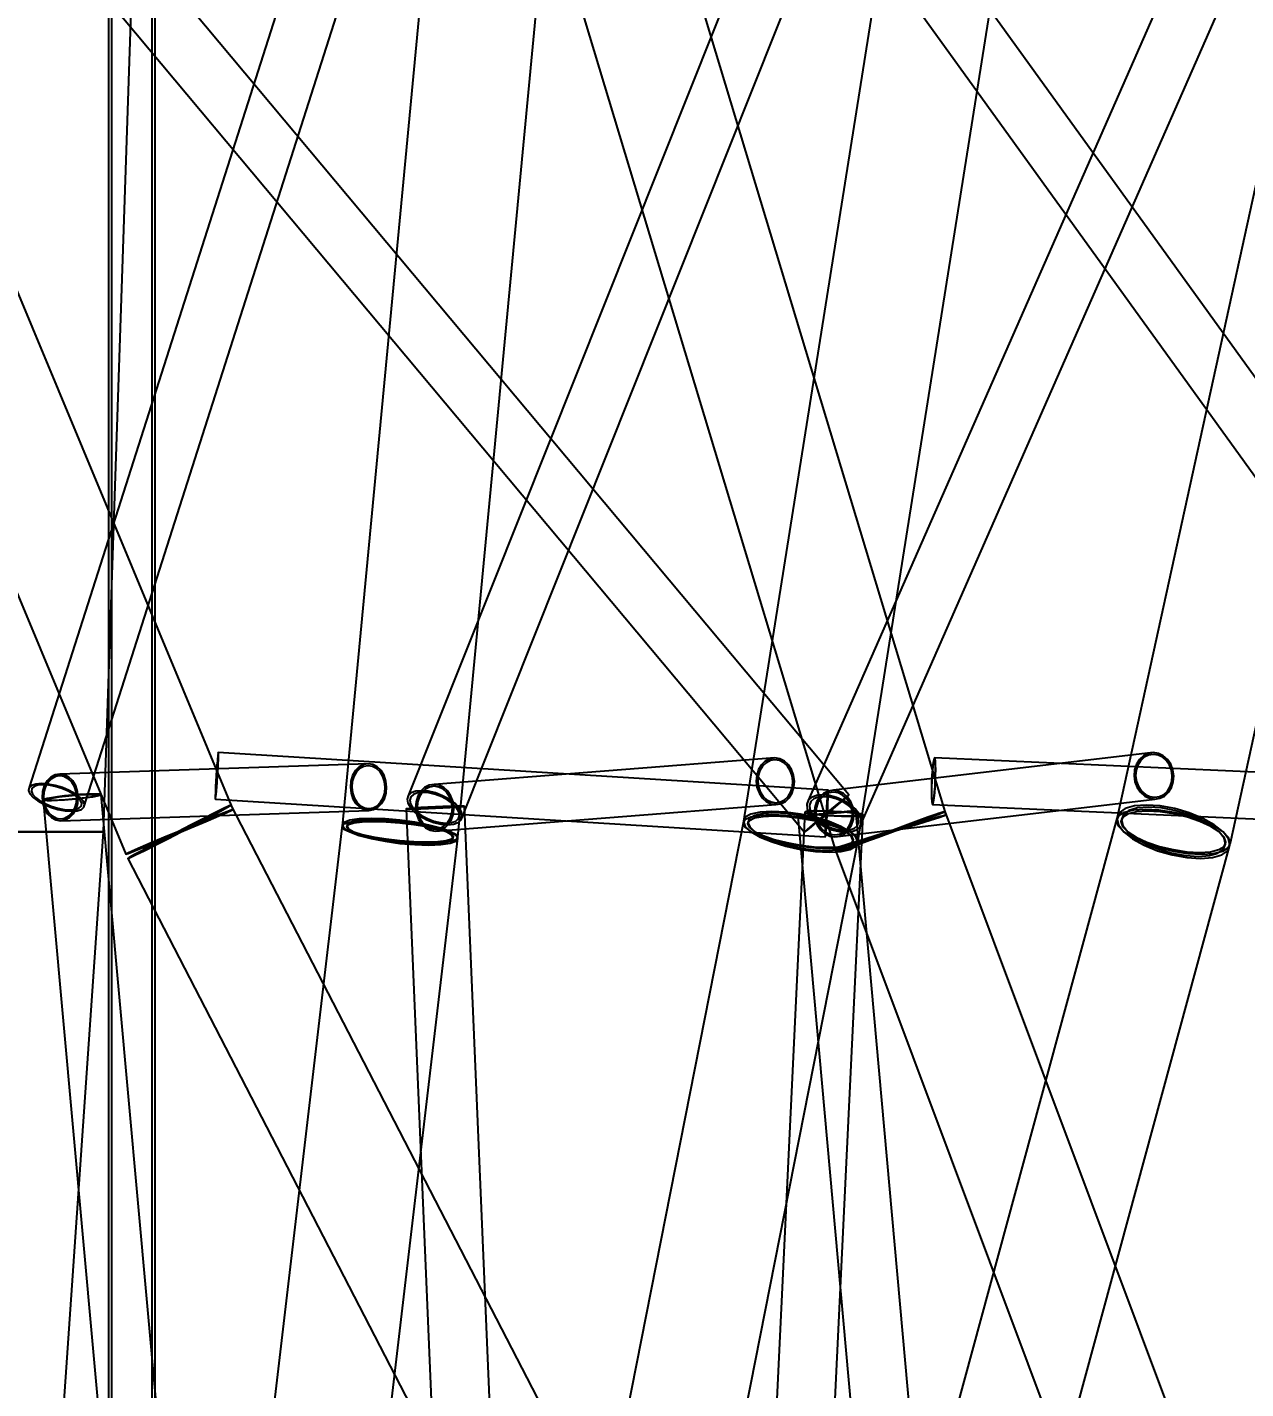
# Model space of a CAD drawing. Header units: millimetres. Extents: x -123812 to 252100, y -3000 to 639000.
# Drawn here: x 4456 to 15087, y 32640 to 44520 of the extents above; entities that cross this region are included whole.
import ezdxf

# ---------------------------------------------------------------- set-up
doc = ezdxf.new("R2010")
doc.units = ezdxf.units.MM
doc.layers.add('D-STR-DIM', color=7, linetype='Continuous', lineweight=13)
doc.layers.add('D-STR-STRC', color=7, linetype='Continuous', lineweight=25)
doc.styles.add('OpenSansCondensed-Light', font='OpenSansCondensed-Light.ttf')
doc.styles.add('TOWER_UNICODE', font='Arial Unicode.ttf')
doc.dimstyles.new('EZDXF', dxfattribs={"dimtxt": 0.25, "dimasz": 0.175, "dimexe": 0.375, "dimexo": 0.125, "dimgap": 0.1, "dimtad": 1, "dimlfac": 100, "dimzin": 12, "dimdsep": 46, "dimtxsty": 'OpenSansCondensed-Light', "dimblk": 'ARCHTICK', "dimcen": 2.5, "dimazin": 3, "dimtfac": 0.5, "dimtmove": 2, "dimatfit": 3})

# ---------------------------------------------------------------- blocks, each defined once
blk = doc.blocks.new('_ARCHTICK')
at = {"color": 0, "linetype": 'BYBLOCK', "const_width": 0.15}
blk.add_lwpolyline([(-0.5, -0.5), (0.5, 0.5)], dxfattribs=at)

msp = doc.modelspace()

# ---------------------------------------------------------------- linework, layer by layer
at = {"layer": 'D-STR-STRC'}
for points in [[(68.5, 49904.6), (5316.2, 37304.6), (5336.1, 37311.3), (5386.6, 37330.8), (5464.2, 37361.8), (5563.7, 37402.3), (5678.2, 37449.4), (5800.1, 37500), (5920.8, 37550.6), (6032.4, 37597.7), (6127.1, 37638.2), (6198.4, 37669.2), (6241.6, 37688.7), (6253.6, 37695.4), (1006, 50295.4)], [(917.8, 49824.6), (11235.9, 37495.8), (11244.4, 37501.4), (11265.6, 37517.7), (11298.1, 37543.6), (11339.6, 37577.4), (11387.3, 37616.7), (11437.9, 37658.9), (11488, 37701.1), (11534.3, 37740.4), (11573.4, 37774.2), (11602.8, 37800.1), (11620.5, 37816.4), (11625.2, 37822), (1307.1, 50150.7)], [(8397.3, 50146.7), (7202.2, 37546.7), (7219.4, 37523.9), (7269.9, 37499.5), (7350.3, 37475.1), (7455.1, 37452.4), (7577.1, 37432.9), (7708, 37418), (7838.9, 37408.7), (7960.9, 37405.7), (8065.6, 37409), (8146, 37418.6), (8196.5, 37433.7), (8213.8, 37453.3), (9408.8, 50053.3)], [(7697.6, 49953.2), (11501.8, 37353.2), (11518.3, 37357), (11566.9, 37370.5), (11644.2, 37392.9), (11744.9, 37422.6), (11862.2, 37457.5), (11988.1, 37495.3), (12114, 37533.5), (12231.3, 37569.4), (12332, 37600.5), (12409.3, 37624.8), (12457.8, 37640.6), (12474.4, 37646.8), (8670.2, 50246.8)], [(12702.9, 50174.8), (10700.7, 37574.8), (10717.8, 37539.6), (10768, 37501.6), (10847.8, 37463.5), (10951.8, 37428), (11072.9, 37397.3), (11202.8, 37373.6), (11332.8, 37358.5), (11453.9, 37353.1), (11557.9, 37357.7), (11637.6, 37372), (11687.8, 37395), (11704.9, 37425.2), (13707.1, 50025.2)], [(16717.8, 50197.7), (13958.5, 37597.7), (13974.8, 37550.6), (14023.8, 37500), (14102.3, 37449.4), (14204.9, 37402.3), (14324.7, 37361.8), (14453.3, 37330.8), (14582.2, 37311.3), (14702.5, 37304.6), (14805.9, 37311.3), (14885.5, 37330.8), (14935.9, 37361.8), (14953.5, 37402.3), (17712.8, 50002.3)], [(12659.2, 50046.1), (7780.3, 37814.9), (7770.2, 37784.1), (7776.4, 37748.2), (7798.6, 37709.7), (7835.2, 37671.1), (7883.7, 37635.3), (7940.9, 37604.4), (8002.8, 37580.8), (8065.3, 37565.9), (8124, 37560.8), (8174.9, 37565.9), (8214.7, 37580.8), (8240.5, 37604.4), (13119.4, 49835.7)], [(8534.5, 49792.1), (17360.8, 37560.8), (17371.8, 37565.9), (17396.1, 37580.8), (17431.9, 37604.4), (17476.9, 37635.3), (17528, 37671.1), (17581.7, 37709.7), (17634.4, 37748.2), (17682.4, 37784.1), (17722.5, 37814.9), (17751.9, 37838.5), (17768.7, 37853.4), (17771.7, 37858.5), (8945.4, 50089.7)], [(16688.4, 50103), (11270.2, 37774.2), (11257, 37740.4), (11260, 37701.1), (11279.1, 37658.9), (11312.9, 37616.7), (11359.2, 37577.4), (11414.7, 37543.6), (11475.8, 37517.7), (11538.1, 37501.4), (11597.5, 37495.8), (11650, 37501.4), (11691.9, 37517.7), (11720.5, 37543.6), (17138.7, 49872.4)], [(8333.1, 49975), (4473.3, 37885.4), (4468.1, 37860.4), (4479.4, 37831.3), (4506.6, 37800), (4547.7, 37768.7), (4600, 37739.6), (4659.9, 37714.6), (4723.3, 37695.4), (4786, 37683.3), (4843.5, 37679.2), (4892.1, 37683.3), (4928.3, 37695.4), (4949.8, 37714.6), (8809.6, 49804.1)], [(5166.2, 50000), (5166.2, 25000), (5173.1, 24987.3), (5193.4, 24975.5), (5225.7, 24965.4), (5267.8, 24957.6), (5316.8, 24952.8), (5369.4, 24951.1), (5421.9, 24952.8), (5471, 24957.6), (5513, 24965.4), (5545.3, 24975.5), (5565.6, 24987.3), (5572.6, 25000), (5572.6, 50000)], [(17575.3, 37912.7), (12371.9, 38143.9), (12367.3, 38137), (12362.4, 38116.7), (12357.5, 38084.4), (12353, 38042.4), (12349.2, 37993.4), (12346.3, 37940.9), (12344.6, 37888.4), (12344.1, 37839.4), (12344.9, 37797.4), (12346.9, 37765.1), (12350, 37744.8), (12354, 37737.9), (17557.4, 37506.7)], [(6223.7, 25432.9), (5100.8, 37822.8), (5092.2, 37826.9), (5066.9, 37829.1), (5026.7, 37829.4), (4974.3, 37827.6), (4913.3, 37824), (4847.8, 37818.7), (4782.3, 37812.2), (4721.3, 37804.8), (4668.9, 37797.1), (4628.7, 37789.6), (4603.5, 37782.8), (4594.8, 37777.2), (5717.7, 25387.3)], [(12695.4, 25233.3), (6236, 37733.3), (6216.7, 37725.3), (6168, 37702), (6093.2, 37665), (5997.3, 37616.6), (5887, 37560.4), (5769.8, 37500), (5653.6, 37439.6), (5546.3, 37383.4), (5455.3, 37335), (5386.7, 37298), (5345.3, 37274.7), (5333.9, 37266.7), (11793.3, 24766.7)], [(8788.2, 25481.7), (8270.2, 37720.5), (8261.5, 37722), (8236.2, 37722.6), (8195.8, 37722.4), (8143.3, 37721.3), (8082.1, 37719.4), (8016.4, 37716.8), (7950.7, 37713.8), (7889.5, 37710.5), (7837, 37707.2), (7796.6, 37704), (7771.3, 37701.2), (7762.6, 37699), (8280.6, 25460.3)], [(9237.6, 24910.9), (11702.1, 37410.9), (11684.9, 37453.9), (11634.9, 37500), (11555.4, 37546.1), (11451.9, 37589.1), (11331.4, 37626.1), (11202.1, 37654.4), (11072.9, 37672.2), (10952.6, 37678.3), (10849.3, 37672.2), (10770.1, 37654.4), (10720.4, 37626.1), (10703.6, 37589.1), (8239.1, 25089.1)], [(11552.4, 24883.4), (14948.9, 37383.4), (14934.8, 37439.6), (14888.2, 37500), (14812.1, 37560.4), (14711.7, 37616.6), (14593.9, 37665), (14466.7, 37702), (14338.8, 37725.3), (14218.8, 37733.3), (14115.1, 37725.3), (14034.5, 37702), (13982.7, 37665), (13963.1, 37616.6), (10566.7, 25116.6)], [(11167.7, 25512), (11748.8, 37646.8), (11740.1, 37652.2), (11714.8, 37658.1), (11674.5, 37664), (11621.9, 37669.6), (11560.7, 37674.4), (11495.1, 37678.2), (11429.4, 37680.7), (11368.2, 37681.7), (11315.7, 37681.1), (11275.3, 37679), (11250, 37675.6), (11241.3, 37671), (10660.2, 25536.2)], [(12775.7, 25546.9), (11683.5, 37681.7), (11674.9, 37681.1), (11649.6, 37679), (11609.4, 37675.6), (11557, 37671), (11496, 37665.6), (11430.5, 37659.7), (11365.1, 37653.8), (11304.1, 37648.2), (11251.7, 37643.4), (11211.5, 37639.6), (11186.2, 37637.1), (11177.6, 37636.1), (12269.7, 25501.3)], [(17146.2, 25178.3), (12463.6, 37678.3), (12443.4, 37672.2), (12392.2, 37654.4), (12313.4, 37626.1), (12212.5, 37589.1), (12096.3, 37546.1), (11972.7, 37500), (11850.1, 37453.9), (11737, 37410.9), (11641, 37373.9), (11568.6, 37345.6), (11524.8, 37327.8), (11512.6, 37321.7), (16195.3, 24821.7)], [(6741.6, 24943), (8212.6, 37443), (8195.4, 37471), (8145, 37501.1), (8064.8, 37531.1), (7960.3, 37558.9), (7838.6, 37582.8), (7708, 37601), (7577.4, 37612.3), (7455.6, 37616), (7351.1, 37611.8), (7270.9, 37599.9), (7220.5, 37581.2), (7203.3, 37557), (5732.3, 25057)]]:
    msp.add_lwpolyline(points, dxfattribs=at)
for points in [[(3196, 37500), (5121, 37500), (5541.6, 50000), (3741.6, 50000)], [(5191.6, 25000), (5547.2, 25000), (5547.2, 50000), (5191.6, 50000)], [(5191.6, 25000), (5547.2, 25000), (5547.2, 50000), (5191.6, 50000)], [(6096.5, 37812.1), (6096.7, 37791.8), (6097.7, 37784.9), (11418, 37456.1), (11419.9, 37463), (11422.6, 37483.3), (11425.8, 37515.5), (11429.3, 37557.5), (11432.9, 37606.4), (11436.3, 37658.9), (11439.3, 37711.4), (11441.8, 37760.3), (11443.5, 37802.3), (11444.3, 37834.5), (11444.1, 37854.8), (11443.1, 37861.7), (6122.8, 38190.5), (6120.9, 38183.6), (6118.2, 38163.3), (6115.1, 38131.1), (6111.6, 38089.1), (6108, 38040.2), (6104.5, 37987.7), (6101.5, 37935.2), (6099, 37886.3), (6097.3, 37844.3)], [(6104.5, 37987.7), (6101.5, 37935.2), (6099, 37886.3), (6097.3, 37844.3), (6096.5, 37812.1), (6096.7, 37791.8), (6097.7, 37784.9), (6099.6, 37791.8), (6102.3, 37812.1), (6105.5, 37844.3), (6109, 37886.3), (6112.6, 37935.2), (6116, 37987.7), (6119, 38040.2), (6121.5, 38089.1), (6123.2, 38131.1), (6124, 38163.3), (6123.8, 38183.6), (6122.8, 38190.5), (6120.9, 38183.6), (6118.2, 38163.3), (6115.1, 38131.1), (6111.6, 38089.1), (6108, 38040.2)], [(6105, 37987.7), (6102.2, 37939.3), (6099.9, 37894.3), (6098.4, 37855.6), (6097.6, 37825.9), (6097.7, 37807.2), (6098.7, 37800.8), (6100.5, 37807.2), (6102.9, 37825.9), (6105.8, 37855.6), (6109.1, 37894.3), (6112.4, 37939.3), (6115.5, 37987.7), (6118.4, 38036.1), (6120.6, 38081.1), (6122.2, 38119.8), (6122.9, 38149.5), (6122.8, 38168.2), (6121.8, 38174.5), (6120, 38168.2), (6117.6, 38149.5), (6114.7, 38119.8), (6111.4, 38081.1), (6108.1, 38036.1)], [(7843.7, 37709.7), (7850.7, 37657.1), (7868.7, 37608.2), (7896.3, 37566.1), (7931.7, 37533.9), (7972.5, 37513.6), (8015.9, 37506.7), (10987.6, 37737.9), (11030.7, 37744.8), (11070.4, 37765.1), (11104.2, 37797.4), (11129.7, 37839.4), (11145.2, 37888.4), (11149.5, 37940.9), (11142.5, 37993.4), (11124.6, 38042.4), (11097, 38084.4), (11061.6, 38116.7), (11020.8, 38137), (10977.4, 38143.9), (8005.7, 37912.7), (7962.6, 37905.8), (7922.8, 37885.5), (7889, 37853.2), (7863.5, 37811.2), (7848.1, 37762.2)], [(10815.4, 37940.9), (10822.4, 37888.4), (10840.3, 37839.4), (10868, 37797.4), (10903.4, 37765.1), (10944.2, 37744.8), (10987.6, 37737.9), (11030.7, 37744.8), (11070.4, 37765.1), (11104.2, 37797.4), (11129.7, 37839.4), (11145.2, 37888.4), (11149.5, 37940.9), (11142.5, 37993.4), (11124.6, 38042.4), (11097, 38084.4), (11061.6, 38116.7), (11020.8, 38137), (10977.4, 38143.9), (10934.3, 38137), (10894.5, 38116.7), (10860.7, 38084.4), (10835.2, 38042.4), (10819.8, 37993.4)], [(11322.3, 37658.9), (11329.9, 37606.4), (11348.7, 37557.5), (11377.6, 37515.5), (11414.5, 37483.3), (11456.9, 37463), (11501.9, 37456.1), (14292.2, 37784.9), (14336.8, 37791.8), (14377.9, 37812.1), (14412.7, 37844.3), (14438.8, 37886.3), (14454.5, 37935.2), (14458.7, 37987.7), (14451.1, 38040.2), (14432.2, 38089.1), (14403.4, 38131.1), (14366.5, 38163.3), (14324.1, 38183.6), (14279.1, 38190.5), (11488.7, 37861.7), (11444.2, 37854.8), (11403.1, 37834.5), (11368.3, 37802.3), (11342.2, 37760.3), (11326.5, 37711.4)], [(12346.3, 37940.9), (12344.6, 37888.4), (12344.1, 37839.4), (12344.9, 37797.4), (12346.9, 37765.1), (12350, 37744.8), (12354, 37737.9), (12358.6, 37744.8), (12363.5, 37765.1), (12368.4, 37797.4), (12372.9, 37839.4), (12376.7, 37888.4), (12379.6, 37940.9), (12381.3, 37993.4), (12381.8, 38042.4), (12381, 38084.4), (12379, 38116.7), (12375.9, 38137), (12371.9, 38143.9), (12367.3, 38137), (12362.4, 38116.7), (12357.5, 38084.4), (12353, 38042.4), (12349.2, 37993.4)], [(14112.6, 37987.7), (14120.2, 37935.2), (14139.1, 37886.3), (14167.9, 37844.3), (14204.8, 37812.1), (14247.2, 37791.8), (14292.2, 37784.9), (14336.8, 37791.8), (14377.9, 37812.1), (14412.7, 37844.3), (14438.8, 37886.3), (14454.5, 37935.2), (14458.7, 37987.7), (14451.1, 38040.2), (14432.2, 38089.1), (14403.4, 38131.1), (14366.5, 38163.3), (14324.1, 38183.6), (14279.1, 38190.5), (14234.5, 38183.6), (14193.5, 38163.3), (14158.7, 38131.1), (14132.5, 38089.1), (14116.8, 38040.2)], [(14126.2, 37987.7), (14133.2, 37939.3), (14150.6, 37894.3), (14177.2, 37855.6), (14211.2, 37825.9), (14250.2, 37807.2), (14291.7, 37800.8), (14332.8, 37807.2), (14370.6, 37825.9), (14402.7, 37855.6), (14426.7, 37894.3), (14441.2, 37939.3), (14445.1, 37987.7), (14438.1, 38036.1), (14420.7, 38081.1), (14394.1, 38119.8), (14360.1, 38149.5), (14321.1, 38168.2), (14279.6, 38174.5), (14238.6, 38168.2), (14200.7, 38149.5), (14168.7, 38119.8), (14144.6, 38081.1), (14130.1, 38036.1)], [(4584.9, 37800), (4591, 37747.4), (4607.5, 37698.4), (4633.2, 37656.3), (4666.3, 37624.1), (4704.8, 37603.8), (4745.8, 37596.8), (7435.8, 37686.4), (7476.7, 37693.3), (7514.5, 37713.6), (7546.9, 37745.9), (7571.5, 37788), (7586.6, 37837), (7591.3, 37889.5), (7585.3, 37942.1), (7568.8, 37991.1), (7543.1, 38033.2), (7509.9, 38065.5), (7471.5, 38085.8), (7430.5, 38092.7), (4740.5, 38003.2), (4699.6, 37996.2), (4661.7, 37975.9), (4629.4, 37943.7), (4604.8, 37901.6), (4589.6, 37852.6)], [(7274.9, 37889.5), (7281, 37837), (7297.5, 37788), (7323.2, 37745.9), (7356.3, 37713.6), (7394.8, 37693.3), (7435.8, 37686.4), (7476.7, 37693.3), (7514.5, 37713.6), (7546.9, 37745.9), (7571.5, 37788), (7586.6, 37837), (7591.3, 37889.5), (7585.3, 37942.1), (7568.8, 37991.1), (7543.1, 38033.2), (7509.9, 38065.5), (7471.5, 38085.8), (7430.5, 38092.7), (7389.6, 38085.8), (7351.7, 38065.5), (7319.4, 38033.2), (7294.8, 37991.1), (7279.6, 37942.1)], [(7287.4, 37889.5), (7293, 37841.1), (7308.1, 37796), (7331.8, 37757.2), (7362.4, 37727.5), (7397.8, 37708.8), (7435.6, 37702.4), (7473.2, 37708.8), (7508.1, 37727.5), (7537.9, 37757.2), (7560.6, 37796), (7574.6, 37841.1), (7578.9, 37889.5), (7573.3, 37938), (7558.1, 37983.1), (7534.5, 38021.9), (7503.9, 38051.6), (7468.5, 38070.3), (7430.7, 38076.7), (7393, 38070.3), (7358.1, 38051.6), (7328.3, 38021.9), (7305.7, 37983.1), (7291.7, 37938)], [(10828.6, 37940.9), (10835, 37892.5), (10851.5, 37847.4), (10877, 37808.7), (10909.6, 37778.9), (10947.2, 37760.3), (10987.2, 37753.9), (11026.9, 37760.3), (11063.5, 37778.9), (11094.6, 37808.7), (11118.1, 37847.4), (11132.4, 37892.5), (11136.4, 37940.9), (11129.9, 37989.3), (11113.4, 38034.4), (11088, 38073.1), (11055.3, 38102.9), (11017.8, 38121.5), (10977.8, 38127.9), (10938.1, 38121.5), (10901.4, 38102.9), (10870.3, 38073.1), (10846.8, 38034.4), (10832.6, 37989.3)], [(12347.6, 37940.9), (12346, 37892.5), (12345.6, 37847.4), (12346.3, 37808.7), (12348.1, 37778.9), (12351, 37760.3), (12354.7, 37753.9), (12358.9, 37760.3), (12363.5, 37778.9), (12367.9, 37808.7), (12372.1, 37847.4), (12375.6, 37892.5), (12378.3, 37940.9), (12379.9, 37989.3), (12380.3, 38034.4), (12379.6, 38073.1), (12377.8, 38102.9), (12374.9, 38121.5), (12371.2, 38127.9), (12367, 38121.5), (12362.4, 38102.9), (12358, 38073.1), (12353.8, 38034.4), (12350.3, 37989.3)], [(4506.6, 37800), (4547.7, 37768.7), (4600, 37739.6), (4659.9, 37714.6), (4723.3, 37695.4), (4786, 37683.3), (4843.5, 37679.2), (4892.1, 37683.3), (4928.3, 37695.4), (4949.8, 37714.6), (4955.1, 37739.6), (4943.7, 37768.7), (4916.5, 37800), (4875.4, 37831.3), (4823.1, 37860.4), (4763.2, 37885.4), (4699.8, 37904.6), (4637.2, 37916.7), (4579.6, 37920.8), (4531.1, 37916.7), (4494.8, 37904.6), (4473.3, 37885.4), (4468.1, 37860.4), (4479.4, 37831.3)], [(4526.7, 37800), (4563.8, 37771.8), (4611, 37745.5), (4665, 37723), (4722.2, 37705.7), (4778.6, 37694.8), (4830.5, 37691.1), (4874.3, 37694.8), (4907, 37705.7), (4926.4, 37723), (4931.1, 37745.5), (4920.9, 37771.8), (4896.4, 37800), (4859.3, 37828.2), (4812.1, 37854.5), (4758.1, 37877), (4700.9, 37894.3), (4644.5, 37905.2), (4592.6, 37908.9), (4548.8, 37905.2), (4516.1, 37894.3), (4496.8, 37877), (4492, 37854.5), (4502.3, 37828.2)], [(4584.9, 37800), (4591, 37747.4), (4607.5, 37698.4), (4633.2, 37656.3), (4666.3, 37624.1), (4704.8, 37603.8), (4745.8, 37596.8), (4786.7, 37603.8), (4824.5, 37624.1), (4856.9, 37656.3), (4881.5, 37698.4), (4896.6, 37747.4), (4901.3, 37800), (4895.3, 37852.6), (4878.8, 37901.6), (4853.1, 37943.7), (4819.9, 37975.9), (4781.5, 37996.2), (4740.5, 38003.2), (4699.6, 37996.2), (4661.7, 37975.9), (4629.4, 37943.7), (4604.8, 37901.6), (4589.6, 37852.6)], [(4597.4, 37800), (4603, 37751.6), (4618.1, 37706.4), (4641.8, 37667.7), (4672.4, 37637.9), (4707.8, 37619.2), (4745.6, 37612.8), (4783.2, 37619.2), (4818.1, 37637.9), (4847.9, 37667.7), (4870.6, 37706.4), (4884.6, 37751.6), (4888.9, 37800), (4883.3, 37848.4), (4868.1, 37893.6), (4844.5, 37932.3), (4813.9, 37962.1), (4778.5, 37980.8), (4740.7, 37987.2), (4703, 37980.8), (4668.1, 37962.1), (4638.3, 37932.3), (4615.7, 37893.6), (4601.7, 37848.4)], [(7843.7, 37709.7), (7850.7, 37657.1), (7868.7, 37608.2), (7896.3, 37566.1), (7931.7, 37533.9), (7972.5, 37513.6), (8015.9, 37506.7), (8059, 37513.6), (8098.8, 37533.9), (8132.5, 37566.1), (8158, 37608.2), (8173.5, 37657.1), (8177.9, 37709.7), (8170.8, 37762.2), (8152.9, 37811.2), (8125.3, 37853.2), (8089.9, 37885.5), (8049.1, 37905.8), (8005.7, 37912.7), (7962.6, 37905.8), (7922.8, 37885.5), (7889, 37853.2), (7863.5, 37811.2), (7848.1, 37762.2)], [(4847.8, 37781.3), (4782.3, 37776), (4721.3, 37772.4), (4668.9, 37770.6), (4628.7, 37770.9), (4603.5, 37773.1), (4594.8, 37777.2), (4603.5, 37782.8), (4628.7, 37789.6), (4668.9, 37797.1), (4721.3, 37804.8), (4782.3, 37812.2), (4847.8, 37818.7), (4913.3, 37824), (4974.3, 37827.6), (5026.7, 37829.4), (5066.9, 37829.1), (5092.2, 37826.9), (5100.8, 37822.8), (5092.2, 37817.2), (5066.9, 37810.4), (5026.7, 37802.9), (4974.3, 37795.2), (4913.3, 37787.8)], [(4847.8, 37783.1), (4788.8, 37778.4), (4733.8, 37775.1), (4686.5, 37773.5), (4650.3, 37773.8), (4627.5, 37775.8), (4619.7, 37779.4), (4627.5, 37784.5), (4650.3, 37790.6), (4686.5, 37797.4), (4733.8, 37804.4), (4788.8, 37811), (4847.8, 37816.9), (4906.8, 37821.6), (4961.9, 37824.9), (5009.1, 37826.5), (5045.3, 37826.2), (5068.1, 37824.2), (5075.9, 37820.6), (5068.1, 37815.5), (5045.3, 37809.4), (5009.1, 37802.6), (4961.9, 37795.6), (4906.8, 37789)], [(7798.6, 37709.7), (7835.2, 37671.1), (7883.7, 37635.3), (7940.9, 37604.4), (8002.8, 37580.8), (8065.3, 37565.9), (8124, 37560.8), (8174.9, 37565.9), (8214.7, 37580.8), (8240.5, 37604.4), (8250.7, 37635.3), (8244.4, 37671.1), (8222.3, 37709.7), (8185.6, 37748.2), (8137.1, 37784.1), (8079.9, 37814.9), (8018, 37838.5), (7955.5, 37853.4), (7896.8, 37858.5), (7845.9, 37853.4), (7806.1, 37838.5), (7780.3, 37814.9), (7770.2, 37784.1), (7776.4, 37748.2)], [(7819.4, 37709.7), (7852.4, 37674.9), (7896.2, 37642.6), (7947.8, 37614.8), (8003.6, 37593.5), (8059.9, 37580.1), (8112.8, 37575.5), (8158.8, 37580.1), (8194.6, 37593.5), (8217.9, 37614.8), (8227, 37642.6), (8221.4, 37674.9), (8201.4, 37709.7), (8168.4, 37744.4), (8124.6, 37776.7), (8073.1, 37804.5), (8017.2, 37825.9), (7960.9, 37839.3), (7908, 37843.8), (7862.1, 37839.3), (7826.2, 37825.9), (7803, 37804.5), (7793.8, 37776.7), (7799.4, 37744.4)], [(7856.9, 37709.7), (7863.3, 37661.3), (7879.8, 37616.2), (7905.3, 37577.4), (7937.9, 37547.7), (7975.5, 37529), (8015.5, 37522.7), (8055.2, 37529), (8091.8, 37547.7), (8123, 37577.4), (8146.4, 37616.2), (8160.7, 37661.3), (8164.7, 37709.7), (8158.2, 37758.1), (8141.7, 37803.2), (8116.3, 37841.9), (8083.7, 37871.6), (8046.1, 37890.3), (8006.1, 37896.7), (7966.4, 37890.3), (7929.7, 37871.6), (7898.6, 37841.9), (7875.1, 37803.2), (7860.9, 37758.1)], [(11423.2, 37658.9), (11373.1, 37616.7), (11326.8, 37577.4), (11287.7, 37543.6), (11258.3, 37517.7), (11240.6, 37501.4), (11235.9, 37495.8), (11244.4, 37501.4), (11265.6, 37517.7), (11298.1, 37543.6), (11339.6, 37577.4), (11387.3, 37616.7), (11437.9, 37658.9), (11488, 37701.1), (11534.3, 37740.4), (11573.4, 37774.2), (11602.8, 37800.1), (11620.5, 37816.4), (11625.2, 37822), (11616.7, 37816.4), (11595.5, 37800.1), (11563, 37774.2), (11521.5, 37740.4), (11473.8, 37701.1)], [(11423.9, 37658.9), (11378.7, 37620.8), (11337, 37585.4), (11301.7, 37554.9), (11275.2, 37531.6), (11259.3, 37516.9), (11255, 37511.9), (11262.7, 37516.9), (11281.9, 37531.6), (11311.1, 37554.9), (11348.5, 37585.4), (11391.5, 37620.8), (11437.2, 37658.9), (11482.4, 37696.9), (11524.1, 37732.4), (11559.3, 37762.8), (11585.9, 37786.2), (11601.8, 37800.9), (11606.1, 37805.9), (11598.4, 37800.9), (11579.2, 37786.2), (11550, 37762.8), (11512.6, 37732.4), (11469.6, 37696.9)], [(11279.1, 37658.9), (11312.9, 37616.7), (11359.2, 37577.4), (11414.7, 37543.6), (11475.8, 37517.7), (11538.1, 37501.4), (11597.5, 37495.8), (11650, 37501.4), (11691.9, 37517.7), (11720.5, 37543.6), (11733.7, 37577.4), (11730.6, 37616.7), (11711.5, 37658.9), (11677.7, 37701.1), (11631.4, 37740.4), (11575.9, 37774.2), (11514.9, 37800.1), (11452.5, 37816.4), (11393.1, 37822), (11340.6, 37816.4), (11298.7, 37800.1), (11270.2, 37774.2), (11257, 37740.4), (11260, 37701.1)], [(11300.4, 37658.9), (11330.9, 37620.8), (11372.6, 37585.4), (11422.7, 37554.9), (11477.7, 37531.6), (11533.9, 37516.9), (11587.5, 37511.9), (11634.8, 37516.9), (11672.6, 37531.6), (11698.3, 37554.9), (11710.2, 37585.4), (11707.4, 37620.8), (11690.2, 37658.9), (11659.7, 37696.9), (11618, 37732.4), (11568, 37762.8), (11513, 37786.2), (11456.7, 37800.9), (11403.2, 37805.9), (11355.8, 37800.9), (11318, 37786.2), (11292.3, 37762.8), (11280.4, 37732.4), (11283.2, 37696.9)], [(11322.3, 37658.9), (11329.9, 37606.4), (11348.7, 37557.5), (11377.6, 37515.5), (11414.5, 37483.3), (11456.9, 37463), (11501.9, 37456.1), (11546.4, 37463), (11587.5, 37483.3), (11622.3, 37515.5), (11648.5, 37557.5), (11664.2, 37606.4), (11668.3, 37658.9), (11660.8, 37711.4), (11641.9, 37760.3), (11613, 37802.3), (11576.1, 37834.5), (11533.8, 37854.8), (11488.7, 37861.7), (11444.2, 37854.8), (11403.1, 37834.5), (11368.3, 37802.3), (11342.2, 37760.3), (11326.5, 37711.4)], [(11335.9, 37658.9), (11342.9, 37610.5), (11360.3, 37565.5), (11386.9, 37526.8), (11420.8, 37497.1), (11459.9, 37478.4), (11501.4, 37472), (11542.4, 37478.4), (11580.3, 37497.1), (11612.3, 37526.8), (11636.4, 37565.5), (11650.9, 37610.5), (11654.7, 37658.9), (11647.7, 37707.3), (11630.3, 37752.3), (11603.8, 37791), (11569.8, 37820.7), (11530.7, 37839.4), (11489.3, 37845.7), (11448.2, 37839.4), (11410.4, 37820.7), (11378.3, 37791), (11354.2, 37752.3), (11339.8, 37707.3)], [(11424.8, 37658.9), (11421.8, 37606.4), (11419.3, 37557.5), (11417.6, 37515.5), (11416.8, 37483.3), (11417, 37463), (11418, 37456.1), (11419.9, 37463), (11422.6, 37483.3), (11425.8, 37515.5), (11429.3, 37557.5), (11432.9, 37606.4), (11436.3, 37658.9), (11439.3, 37711.4), (11441.8, 37760.3), (11443.5, 37802.3), (11444.3, 37834.5), (11444.1, 37854.8), (11443.1, 37861.7), (11441.2, 37854.8), (11438.5, 37834.5), (11435.3, 37802.3), (11431.8, 37760.3), (11428.2, 37711.4)], [(11425.3, 37658.9), (11422.5, 37610.5), (11420.2, 37565.5), (11418.7, 37526.8), (11417.9, 37497.1), (11418, 37478.4), (11419, 37472), (11420.8, 37478.4), (11423.2, 37497.1), (11426.1, 37526.8), (11429.4, 37565.5), (11432.7, 37610.5), (11435.8, 37658.9), (11438.6, 37707.3), (11440.9, 37752.3), (11442.4, 37791), (11443.2, 37820.7), (11443.1, 37839.4), (11442.1, 37845.7), (11440.3, 37839.4), (11437.9, 37820.7), (11435, 37791), (11431.7, 37752.3), (11428.4, 37707.3)], [(5769.8, 37500), (5649, 37449.4), (5537.5, 37402.3), (5442.8, 37361.8), (5371.4, 37330.8), (5328.3, 37311.3), (5316.2, 37304.6), (5336.1, 37311.3), (5386.6, 37330.8), (5464.2, 37361.8), (5563.7, 37402.3), (5678.2, 37449.4), (5800.1, 37500), (5920.8, 37550.6), (6032.4, 37597.7), (6127.1, 37638.2), (6198.4, 37669.2), (6241.6, 37688.7), (6253.6, 37695.4), (6233.7, 37688.7), (6183.3, 37669.2), (6105.6, 37638.2), (6006.2, 37597.7), (5891.6, 37550.6)], [(5769.8, 37500), (5653.6, 37439.6), (5546.3, 37383.4), (5455.3, 37335), (5386.7, 37298), (5345.3, 37274.7), (5333.9, 37266.7), (5353.1, 37274.7), (5401.9, 37298), (5476.7, 37335), (5572.5, 37383.4), (5682.8, 37439.6), (5800.1, 37500), (5916.3, 37560.4), (6023.6, 37616.6), (6114.6, 37665), (6183.1, 37702), (6224.5, 37725.3), (6236, 37733.3), (6216.7, 37725.3), (6168, 37702), (6093.2, 37665), (5997.3, 37616.6), (5887, 37560.4)], [(5771, 37500), (5659.7, 37453.4), (5556.9, 37410), (5469.7, 37372.7), (5404, 37344.1), (5364.2, 37326.1), (5353.1, 37320), (5371.4, 37326.1), (5417.9, 37344.1), (5489.4, 37372.7), (5581.1, 37410), (5686.6, 37453.4), (5798.9, 37500), (5910.1, 37546.6), (6012.9, 37590), (6100.1, 37627.3), (6165.8, 37655.9), (6205.6, 37673.9), (6216.7, 37680), (6198.4, 37673.9), (6151.9, 37655.9), (6080.4, 37627.3), (5988.7, 37590), (5883.2, 37546.6)], [(5771, 37500), (5663.9, 37444.4), (5565.1, 37392.5), (5481.2, 37348), (5418.1, 37313.9), (5379.9, 37292.4), (5369.4, 37285.1), (5387.1, 37292.4), (5432, 37313.9), (5500.9, 37348), (5589.2, 37392.5), (5690.8, 37444.4), (5798.9, 37500), (5905.9, 37555.6), (6004.8, 37607.5), (6088.6, 37652), (6151.8, 37686.1), (6189.9, 37707.6), (6200.5, 37714.9), (6182.7, 37707.6), (6137.8, 37686.1), (6068.9, 37652), (5980.6, 37607.5), (5879, 37555.6)], [(8016.4, 37702.7), (7950.7, 37700.2), (7889.5, 37698.3), (7837, 37697.2), (7796.6, 37697), (7771.3, 37697.6), (7762.6, 37699), (7771.3, 37701.2), (7796.6, 37704), (7837, 37707.2), (7889.5, 37710.5), (7950.7, 37713.8), (8016.4, 37716.8), (8082.1, 37719.4), (8143.3, 37721.3), (8195.8, 37722.4), (8236.2, 37722.6), (8261.5, 37722), (8270.2, 37720.5), (8261.5, 37718.3), (8236.2, 37715.6), (8195.8, 37712.4), (8143.3, 37709), (8082.1, 37705.7)], [(8016.4, 37703.4), (7957.2, 37701.1), (7902, 37699.4), (7854.6, 37698.4), (7818.3, 37698.2), (7795.4, 37698.8), (7787.6, 37700.1), (7795.4, 37702.1), (7818.3, 37704.6), (7854.6, 37707.4), (7902, 37710.4), (7957.2, 37713.4), (8016.4, 37716.1), (8075.6, 37718.4), (8130.8, 37720.1), (8178.2, 37721.1), (8214.5, 37721.3), (8237.4, 37720.8), (8245.2, 37719.5), (8237.4, 37717.5), (8214.5, 37715), (8178.2, 37712.1), (8130.8, 37709.1), (8075.6, 37706.1)], [(10770.8, 37500), (10850.3, 37453.9), (10953.8, 37410.9), (11074.3, 37373.9), (11203.5, 37345.6), (11332.7, 37327.8), (11453.1, 37321.7), (11556.4, 37327.8), (11635.6, 37345.6), (11685.3, 37373.9), (11702.1, 37410.9), (11684.9, 37453.9), (11634.9, 37500), (11555.4, 37546.1), (11451.9, 37589.1), (11331.4, 37626.1), (11202.1, 37654.4), (11072.9, 37672.2), (10952.6, 37678.3), (10849.3, 37672.2), (10770.1, 37654.4), (10720.4, 37626.1), (10703.6, 37589.1), (10720.8, 37546.1)], [(10804.8, 37500), (10878, 37457.5), (10973.4, 37417.9), (11084.4, 37383.9), (11203.5, 37357.8), (11322.5, 37341.4), (11433.4, 37335.8), (11528.5, 37341.4), (11601.5, 37357.8), (11647.3, 37383.9), (11662.8, 37417.9), (11646.9, 37457.5), (11600.8, 37500), (11527.6, 37542.5), (11432.2, 37582.1), (11321.2, 37616.1), (11202.2, 37642.2), (11083.2, 37658.6), (10972.3, 37664.2), (10877.1, 37658.6), (10804.2, 37642.2), (10758.4, 37616.1), (10742.9, 37582.1), (10758.7, 37542.5)], [(11430.5, 37659.7), (11365.1, 37653.8), (11304.1, 37648.2), (11251.7, 37643.4), (11211.5, 37639.6), (11186.2, 37637.1), (11177.6, 37636.1), (11186.2, 37636.7), (11211.5, 37638.8), (11251.7, 37642.2), (11304.1, 37646.8), (11365.1, 37652.2), (11430.5, 37658), (11496, 37664), (11557, 37669.5), (11609.4, 37674.4), (11649.6, 37678.2), (11674.9, 37680.7), (11683.5, 37681.7), (11674.9, 37681.1), (11649.6, 37679), (11609.4, 37675.6), (11557, 37671), (11496, 37665.6)], [(11430.5, 37659.7), (11371.5, 37654.3), (11316.5, 37649.3), (11269.3, 37644.9), (11233, 37641.5), (11210.2, 37639.3), (11202.5, 37638.4), (11210.2, 37638.9), (11233, 37640.7), (11269.3, 37643.8), (11316.5, 37648), (11371.5, 37652.8), (11430.5, 37658.1), (11489.6, 37663.5), (11544.6, 37668.5), (11591.8, 37672.9), (11628.1, 37676.3), (11650.8, 37678.5), (11658.6, 37679.4), (11650.8, 37678.9), (11628.1, 37677.1), (11591.8, 37673.9), (11544.6, 37669.8), (11489.6, 37664.9)], [(11495.1, 37678.2), (11429.4, 37680.7), (11368.2, 37681.7), (11315.7, 37681.1), (11275.3, 37679), (11250, 37675.6), (11241.3, 37671), (11250, 37665.6), (11275.3, 37659.7), (11315.7, 37653.8), (11368.2, 37648.2), (11429.4, 37643.4), (11495.1, 37639.6), (11560.7, 37637.1), (11621.9, 37636.1), (11674.5, 37636.7), (11714.8, 37638.8), (11740.1, 37642.2), (11748.8, 37646.8), (11740.1, 37652.2), (11714.8, 37658.1), (11674.5, 37664), (11621.9, 37669.6), (11560.7, 37674.4)], [(11495.1, 37676.3), (11435.9, 37678.5), (11380.7, 37679.4), (11333.3, 37678.9), (11297, 37677), (11274.1, 37673.9), (11266.3, 37669.8), (11274.1, 37664.9), (11297, 37659.6), (11333.3, 37654.3), (11380.7, 37649.3), (11435.9, 37644.9), (11495.1, 37641.5), (11554.3, 37639.3), (11609.4, 37638.4), (11656.8, 37638.9), (11693.2, 37640.8), (11716, 37643.9), (11723.8, 37648), (11716, 37652.9), (11693.2, 37658.2), (11656.8, 37663.5), (11609.4, 37668.5), (11554.3, 37672.9)], [(11972.7, 37500), (11850.1, 37453.9), (11737, 37410.9), (11641, 37373.9), (11568.6, 37345.6), (11524.8, 37327.8), (11512.6, 37321.7), (11532.8, 37327.8), (11584, 37345.6), (11662.8, 37373.9), (11763.7, 37410.9), (11879.9, 37453.9), (12003.5, 37500), (12126.1, 37546.1), (12239.2, 37589.1), (12335.2, 37626.1), (12407.6, 37654.4), (12451.4, 37672.2), (12463.6, 37678.3), (12443.4, 37672.2), (12392.2, 37654.4), (12313.4, 37626.1), (12212.5, 37589.1), (12096.3, 37546.1)], [(11973.9, 37500), (11861, 37457.5), (11756.8, 37417.9), (11668.3, 37383.9), (11601.6, 37357.8), (11561.3, 37341.4), (11550.1, 37335.8), (11568.7, 37341.4), (11615.9, 37357.8), (11688.4, 37383.9), (11781.4, 37417.9), (11888.4, 37457.5), (12002.3, 37500), (12115.2, 37542.5), (12219.4, 37582.1), (12307.9, 37616.1), (12374.5, 37642.2), (12414.9, 37658.6), (12426.1, 37664.2), (12407.5, 37658.6), (12360.3, 37642.2), (12287.8, 37616.1), (12194.8, 37582.1), (12087.7, 37542.5)], [(14023.8, 37500), (14102.3, 37449.4), (14204.9, 37402.3), (14324.7, 37361.8), (14453.3, 37330.8), (14582.2, 37311.3), (14702.5, 37304.6), (14805.9, 37311.3), (14885.5, 37330.8), (14935.9, 37361.8), (14953.5, 37402.3), (14937.2, 37449.4), (14888.2, 37500), (14809.7, 37550.6), (14707, 37597.7), (14587.3, 37638.2), (14458.7, 37669.2), (14329.8, 37688.7), (14209.5, 37695.4), (14106.1, 37688.7), (14026.5, 37669.2), (13976.1, 37638.2), (13958.5, 37597.7), (13974.8, 37550.6)], [(14023.8, 37500), (14099.9, 37439.6), (14200.3, 37383.4), (14318.1, 37335), (14445.3, 37298), (14573.2, 37274.7), (14693.2, 37266.7), (14796.9, 37274.7), (14877.5, 37298), (14929.3, 37335), (14948.9, 37383.4), (14934.8, 37439.6), (14888.2, 37500), (14812.1, 37560.4), (14711.7, 37616.6), (14593.9, 37665), (14466.7, 37702), (14338.8, 37725.3), (14218.8, 37733.3), (14115.1, 37725.3), (14034.5, 37702), (13982.7, 37665), (13963.1, 37616.6), (13977.2, 37560.4)], [(14057.8, 37500), (14130.2, 37453.4), (14224.7, 37410), (14335, 37372.7), (14453.6, 37344.1), (14572.3, 37326.1), (14683, 37320), (14778.4, 37326.1), (14851.7, 37344.1), (14898.1, 37372.7), (14914.3, 37410), (14899.3, 37453.4), (14854.1, 37500), (14781.8, 37546.6), (14687.3, 37590), (14577, 37627.3), (14458.4, 37655.9), (14339.7, 37673.9), (14228.9, 37680), (14133.6, 37673.9), (14060.3, 37655.9), (14013.9, 37627.3), (13997.7, 37590), (14012.7, 37546.6)], [(14057.8, 37500), (14128, 37444.4), (14220.4, 37392.5), (14329, 37348), (14446.1, 37313.9), (14564, 37292.4), (14674.5, 37285.1), (14770.1, 37292.4), (14844.3, 37313.9), (14892, 37348), (14910.1, 37392.5), (14897.1, 37444.4), (14854.1, 37500), (14784, 37555.6), (14691.6, 37607.5), (14583, 37652), (14465.8, 37686.1), (14348, 37707.6), (14237.5, 37714.9), (14141.9, 37707.6), (14067.7, 37686.1), (14020, 37652), (14001.9, 37607.5), (14014.9, 37555.6)], [(7708, 37582), (7577.1, 37591.3), (7455.1, 37594.3), (7350.3, 37591), (7269.9, 37581.4), (7219.4, 37566.3), (7202.2, 37546.7), (7219.4, 37523.9), (7269.9, 37499.5), (7350.3, 37475.1), (7455.1, 37452.4), (7577.1, 37432.9), (7708, 37418), (7838.9, 37408.7), (7960.9, 37405.7), (8065.6, 37409), (8146, 37418.6), (8196.5, 37433.7), (8213.8, 37453.3), (8196.5, 37476.1), (8146, 37500.5), (8065.6, 37524.9), (7960.9, 37547.6), (7838.9, 37567.1)], [(7708, 37601), (7577.4, 37612.3), (7455.6, 37616), (7351.1, 37611.8), (7270.9, 37599.9), (7220.5, 37581.2), (7203.3, 37557), (7220.5, 37529), (7270.9, 37498.9), (7351.1, 37468.9), (7455.6, 37441.1), (7577.4, 37417.2), (7708, 37399), (7838.6, 37387.7), (7960.3, 37384), (8064.8, 37388.2), (8145, 37400.1), (8195.4, 37418.8), (8212.6, 37443), (8195.4, 37471), (8145, 37501.1), (8064.8, 37531.1), (7960.3, 37558.9), (7838.6, 37582.8)], [(7708, 37575.5), (7587.4, 37584.1), (7475, 37586.9), (7378.5, 37583.8), (7304.4, 37575), (7257.9, 37561.1), (7242, 37543), (7257.9, 37522), (7304.4, 37499.5), (7378.5, 37477), (7475, 37456.1), (7587.4, 37438.2), (7708, 37424.5), (7828.6, 37415.9), (7940.9, 37413.1), (8037.5, 37416.2), (8111.5, 37425), (8158.1, 37438.9), (8173.9, 37457), (8158.1, 37478), (8111.5, 37500.5), (8037.5, 37523), (7940.9, 37543.9), (7828.6, 37561.8)], [(7708, 37593), (7587.6, 37603.5), (7475.5, 37606.9), (7379.2, 37603), (7305.3, 37592), (7258.9, 37574.8), (7243, 37552.6), (7258.9, 37526.7), (7305.3, 37499), (7379.2, 37471.4), (7475.5, 37445.7), (7587.6, 37423.7), (7708, 37407), (7828.3, 37396.5), (7940.4, 37393.1), (8036.7, 37397), (8110.6, 37408), (8157, 37425.2), (8172.9, 37447.4), (8157, 37473.3), (8110.6, 37501), (8036.7, 37528.6), (7940.4, 37554.3), (7828.3, 37576.3)], [(11202.8, 37626.4), (11072.9, 37641.5), (10951.8, 37646.9), (10847.8, 37642.3), (10768, 37628), (10717.8, 37605), (10700.7, 37574.8), (10717.8, 37539.6), (10768, 37501.6), (10847.8, 37463.5), (10951.8, 37428), (11072.9, 37397.3), (11202.8, 37373.6), (11332.8, 37358.5), (11453.9, 37353.1), (11557.9, 37357.7), (11637.6, 37372), (11687.8, 37395), (11704.9, 37425.2), (11687.8, 37460.4), (11637.6, 37498.4), (11557.9, 37536.5), (11453.9, 37572), (11332.8, 37602.7)], [(11202.8, 37616.4), (11083.1, 37630.3), (10971.5, 37635.3), (10875.7, 37631.1), (10802.2, 37617.9), (10756, 37596.7), (10740.3, 37569), (10756, 37536.5), (10802.2, 37501.5), (10875.7, 37466.4), (10971.5, 37433.6), (11083.1, 37405.4), (11202.8, 37383.6), (11322.5, 37369.7), (11434.1, 37364.7), (11529.9, 37368.9), (11603.4, 37382.1), (11649.6, 37403.3), (11665.4, 37431), (11649.6, 37463.5), (11603.4, 37498.5), (11529.9, 37533.6), (11434.1, 37566.4), (11322.5, 37594.6)], [(11988.1, 37504.7), (11862.2, 37466.5), (11744.9, 37430.6), (11644.2, 37399.5), (11566.9, 37375.2), (11518.3, 37359.4), (11501.8, 37353.2), (11518.3, 37357), (11566.9, 37370.5), (11644.2, 37392.9), (11744.9, 37422.6), (11862.2, 37457.5), (11988.1, 37495.3), (12114, 37533.5), (12231.3, 37569.4), (12332, 37600.5), (12409.3, 37624.8), (12457.8, 37640.6), (12474.4, 37646.8), (12457.8, 37643), (12409.3, 37629.5), (12332, 37607.1), (12231.3, 37577.4), (12114, 37542.5)], [(11988.1, 37504.3), (11872.1, 37469.1), (11764.1, 37436.1), (11671.3, 37407.4), (11600.1, 37385), (11555.3, 37370.5), (11540.1, 37364.7), (11555.3, 37368.2), (11600.1, 37380.7), (11671.3, 37401.3), (11764.1, 37428.7), (11872.1, 37460.8), (11988.1, 37495.7), (12104.1, 37530.9), (12212.1, 37563.9), (12304.9, 37592.6), (12376.1, 37615), (12420.9, 37629.5), (12436.1, 37635.3), (12420.9, 37631.8), (12376.1, 37619.3), (12304.9, 37598.7), (12212.1, 37571.3), (12104.1, 37539.2)], [(2207.5, 25000), (4257.5, 25000), (5121, 37500), (3196, 37500)], [(5121, 37500), (5088.2, 37500), (4992, 37500), (4839, 37500), (4639.7, 37500), (4407.6, 37500), (4158.5, 37500), (3909.3, 37500), (3677.2, 37500), (3477.9, 37500), (3324.9, 37500), (3228.8, 37500), (3196, 37500), (3228.8, 37500), (3324.9, 37500), (3477.9, 37500), (3677.2, 37500), (3909.3, 37500), (4158.5, 37500), (4407.6, 37500), (4639.7, 37500), (4839, 37500), (4992, 37500), (5088.2, 37500)]]:
    msp.add_lwpolyline(points, close=True, dxfattribs=at)

# ---------------------------------------------------------------- dimensions: what is measured, and where the dimension line sits
at = {"layer": 'D-STR-DIM'}
for base, p2 in [((187000, 0), (0, 450000)), ((250000, 0), (0, 375000)), ((124000, 0), (0, 350000))]:
    msp.add_linear_dim(base=base, p1=(0, 0), p2=p2, angle=90, dimstyle='EZDXF', override={"dimtxt": 8400, "dimasz": 3750, "dimexe": 2100, "dimexo": 1800, "dimgap": 2100, "dimtad": 1, "dimdec": 0, "dimlfac": 1, "dimlunit": 2, "dimtxsty": 'TOWER_UNICODE', "dimclrd": 7, "dimclre": 7, "dimclrt": 7}, dxfattribs=at).render()

doc.saveas('drawing.dxf')
